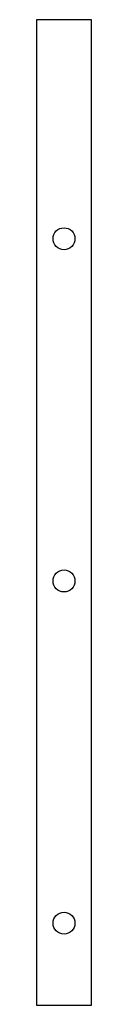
# Model space of a CAD drawing. Extents: x 0 to 20, y 0 to 360.
import ezdxf

# ---------------------------------------------------------------- set-up
doc = ezdxf.new("R2010")
doc.units = 0
doc.layers.get('0').update_dxf_attribs({"linetype": 'CONTINUOUS'})

msp = doc.modelspace()

# ---------------------------------------------------------------- linework, layer by layer
msp.add_lwpolyline([(0, 0), (20, 0), (20, 360), (0, 360)], close=True)
for centre in [(10, 280), (10, 155), (10, 30)]:
    msp.add_circle(centre, 4)

doc.saveas('drawing.dxf')
